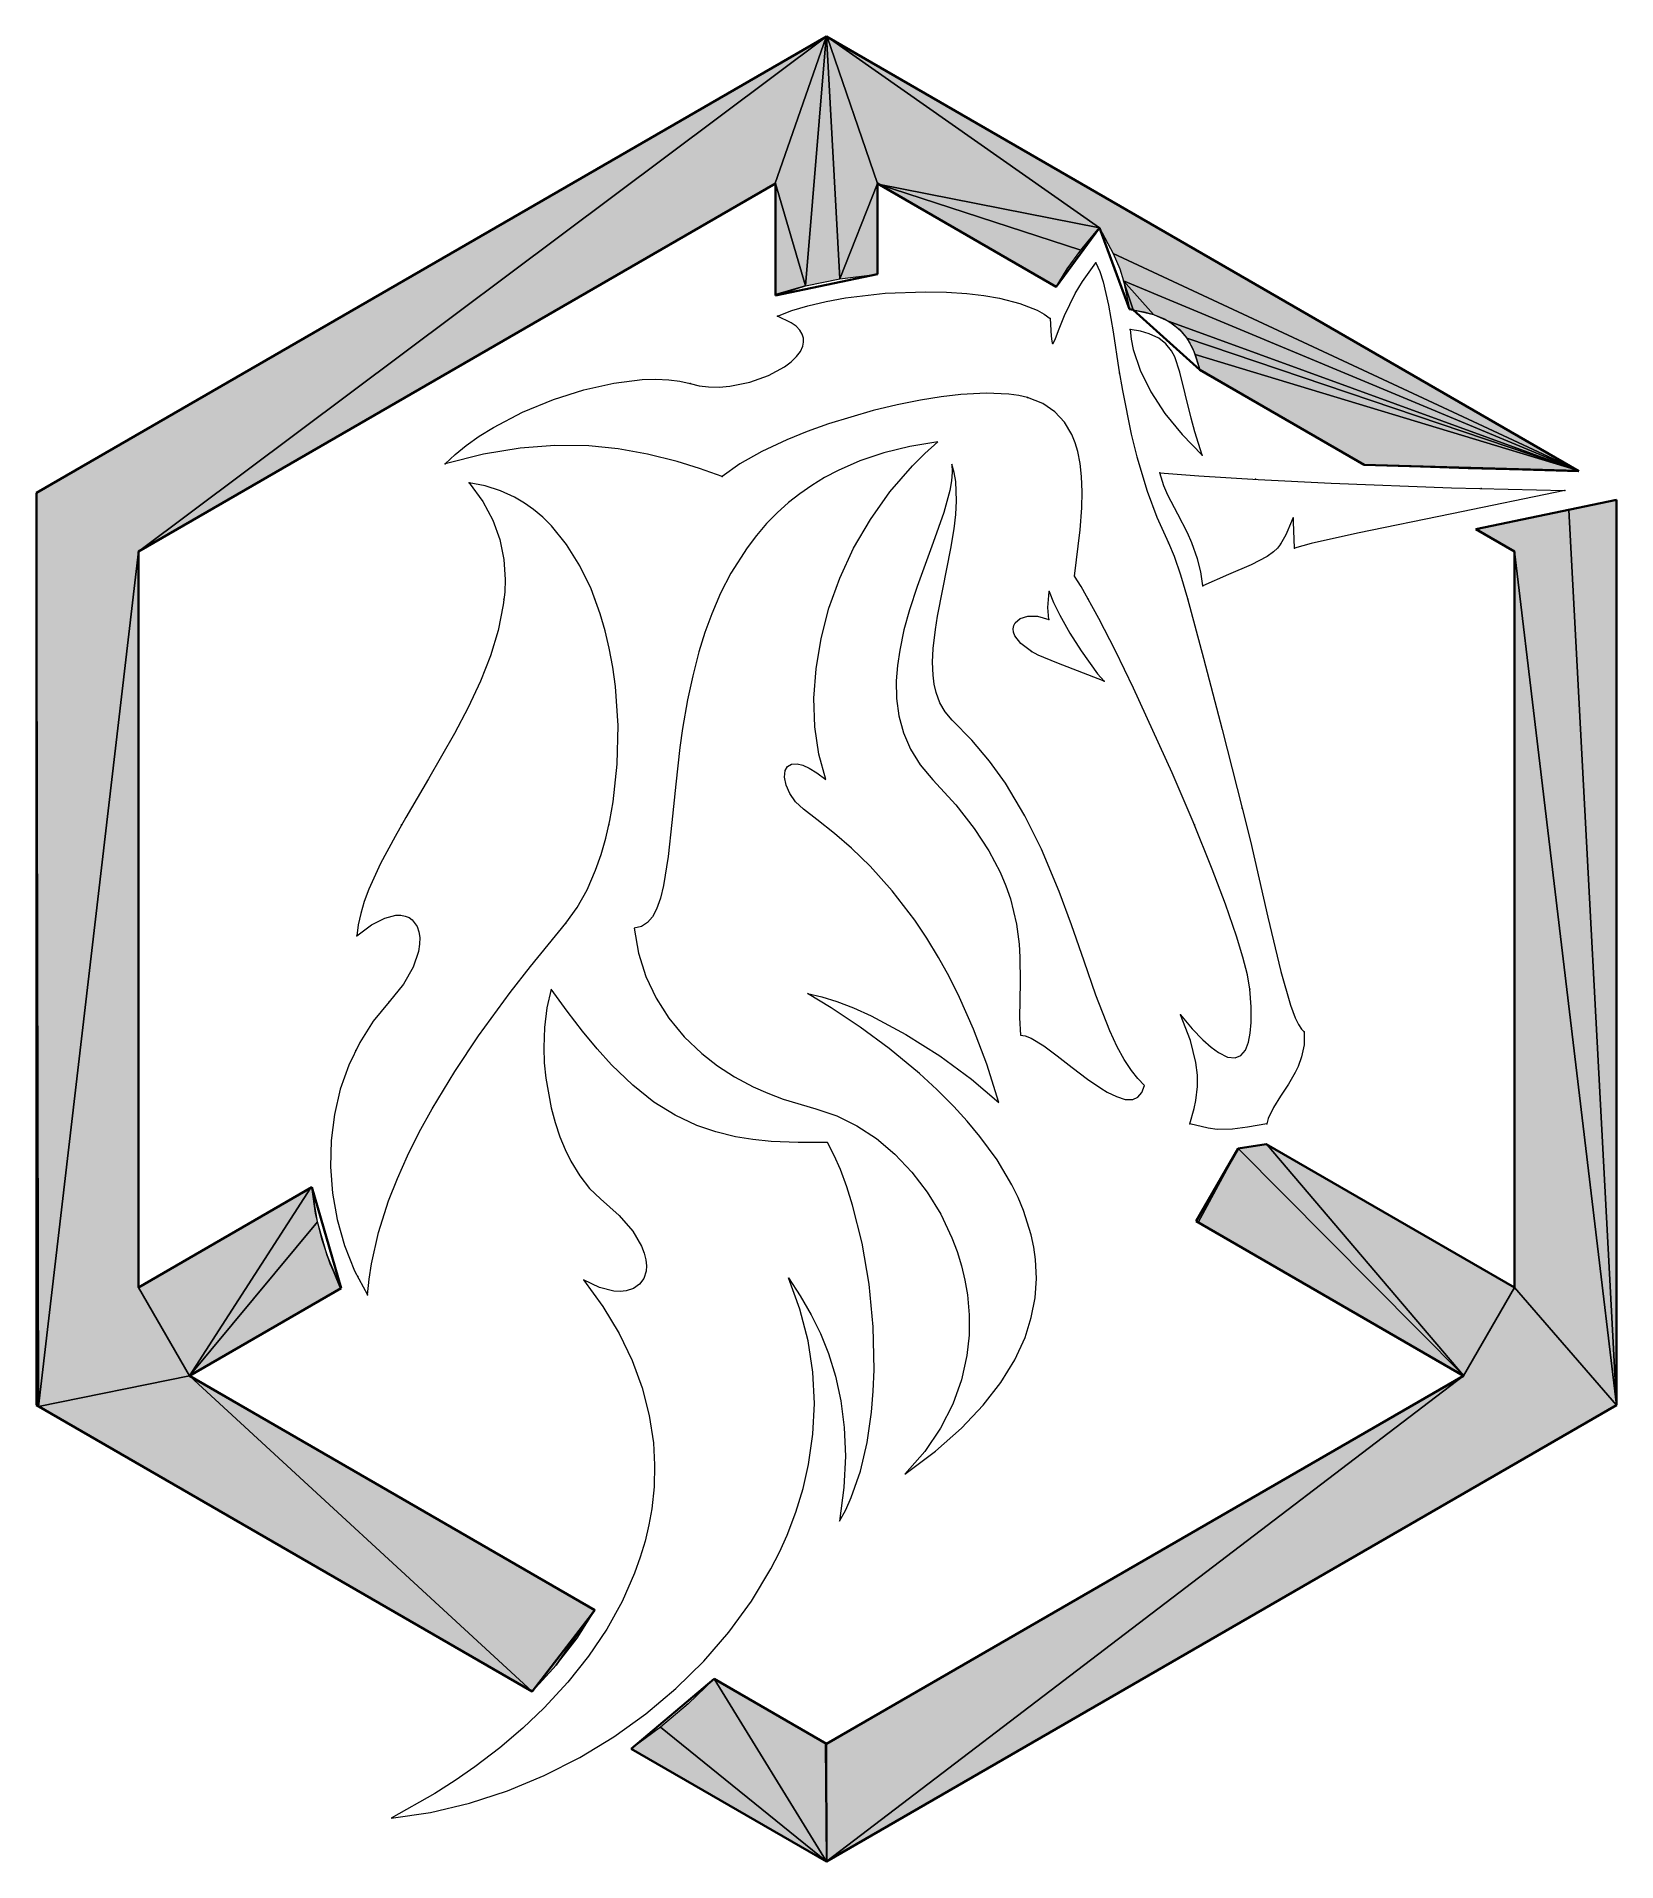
# Model space of a CAD drawing. Extents: x 46 to 116, y 74.1 to 154.9.
import ezdxf

# ---------------------------------------------------------------- set-up
doc = ezdxf.new("R2010")
doc.units = 0

msp = doc.modelspace()

# ---------------------------------------------------------------- linework, layer by layer
at = {"color": 7, "lineweight": 35}
for p, q in [((81, 154.914536), (46, 134.70723)), ((114.337814, 135.666901), (81, 154.914536)), ((50.515053, 132.10051), (78.74247, 148.397598)), ((46, 134.70723), (46, 94.292786)), ((116, 94.292786), (116, 134.398743)), ((50.515053, 99.506226), (50.515053, 132.10051)), ((111.484955, 132.10051), (111.484955, 99.506226)), ((70.740578, 85.222183), (52.772575, 95.595993)), ((109.227417, 95.595993), (81, 79.298904)), ((46, 94.292786), (67.964981, 81.611252)), ((81, 74.085464), (116, 94.292786))]:
    msp.add_line(p, q, dxfattribs=at)
at = {"color": 143, "lineweight": 13}
for p, q in [((80.984123, 154.905365), (46, 134.70723)), ((50.515053, 132.10051), (80.984123, 154.905365)), ((80.984123, 154.905365), (50.515053, 132.10051)), ((114.303925, 135.686462), (81.03389, 154.894974)), ((50.541817, 132.115967), (78.711777, 148.379883)), ((93.706833, 145.307343), (114.303925, 135.686462)), ((114.303925, 135.686462), (93.706833, 145.307343)), ((94.154816, 144.091446), (114.303925, 135.686462)), ((114.303925, 135.686462), (94.154816, 144.091446)), ((46, 134.70723), (46.088188, 94.241867)), ((46.088188, 94.241867), (46, 134.70723)), ((46, 134.70723), (46, 94.292786)), ((116, 94.292786), (116, 134.398743)), ((116, 134.398743), (116, 94.292786)), ((116, 94.292786), (116, 134.380554)), ((113.888031, 133.94487), (116, 94.292786)), ((116, 94.292786), (113.888031, 133.94487)), ((46.088188, 94.241867), (50.515053, 132.10051)), ((50.515053, 132.10051), (46.088188, 94.241867)), ((50.515053, 99.506226), (50.515053, 132.10051)), ((111.484955, 132.10051), (116, 94.292786)), ((116, 94.292786), (111.484955, 132.10051)), ((111.484955, 132.085724), (111.484955, 99.506226)), ((70.723846, 85.231842), (52.792458, 95.584518)), ((52.792458, 95.584518), (67.964981, 81.611252)), ((67.964981, 81.611252), (52.792458, 95.584518)), ((109.227417, 95.595993), (81, 79.298904)), ((109.227417, 95.595993), (81.015884, 74.094635)), ((81.015884, 74.094635), (109.227417, 95.595993)), ((46.088188, 94.241867), (67.964981, 81.611252)), ((81.015884, 74.094635), (116, 94.292786))]:
    msp.add_line(p, q, dxfattribs=at)
at = {"color": 143, "lineweight": 13, "ltscale": 0.172745}
for p, q in [((78.711777, 148.379883), (80.984123, 154.905365)), ((80.984123, 154.905365), (78.711777, 148.379883))]:
    msp.add_line(p, q, dxfattribs=at)
at = {"color": 143, "lineweight": 13, "ltscale": 0.276972}
for p, q in [((80.06868, 143.86438), (80.984123, 154.905365)), ((80.984123, 154.905365), (80.06868, 143.86438))]:
    msp.add_line(p, q, dxfattribs=at)
at = {"color": 143, "lineweight": 13, "ltscale": 0.000458}
msp.add_line((81, 154.914536), (80.984123, 154.905365), dxfattribs=at)
at = {"color": 143, "lineweight": 13, "ltscale": 0.268674}
for p, q in [((81, 154.914536), (81.592812, 144.183929)), ((81.592812, 144.183929), (81, 154.914536))]:
    msp.add_line(p, q, dxfattribs=at)
at = {"color": 143, "lineweight": 13, "ltscale": 0.000978}
for p, q in [((81.03389, 154.894974), (81, 154.914536)), ((114.337814, 135.666901), (114.303925, 135.686462))]:
    msp.add_line(p, q, dxfattribs=at)
at = {"color": 143, "lineweight": 13, "ltscale": 0.368031}
for p, q in [((81.03389, 154.894974), (93.087662, 146.443878)), ((93.087662, 146.443878), (81.03389, 154.894974))]:
    msp.add_line(p, q, dxfattribs=at)
at = {"color": 143, "lineweight": 13, "ltscale": 0.171681}
for p, q in [((83.257423, 148.39769), (81.03389, 154.894974)), ((81.03389, 154.894974), (83.257423, 148.39769))]:
    msp.add_line(p, q, dxfattribs=at)
at = {"color": 143, "lineweight": 13, "ltscale": 0.000886}
msp.add_line((78.711777, 148.379883), (78.74247, 148.397598), dxfattribs=at)
at = {"color": 7, "lineweight": 35, "ltscale": 0.123831}
msp.add_line((78.74247, 148.397598), (78.74247, 143.444366), dxfattribs=at)
at = {"color": 143, "lineweight": 13, "ltscale": 0.118081}
for p, q in [((78.74247, 148.397598), (80.06868, 143.86438)), ((80.06868, 143.86438), (78.74247, 148.397598))]:
    msp.add_line(p, q, dxfattribs=at)
at = {"color": 143, "lineweight": 13, "ltscale": 0.001105}
for p, q in [((78.74247, 148.397598), (78.74247, 148.353394)), ((78.74247, 143.488571), (78.74247, 143.444366))]:
    msp.add_line(p, q, dxfattribs=at)
at = {"color": 143, "lineweight": 13, "ltscale": 0.121621}
msp.add_line((78.74247, 148.353394), (78.74247, 143.488571), dxfattribs=at)
at = {"color": 143, "lineweight": 13, "ltscale": 0.113266}
for p, q in [((81.592812, 144.183929), (83.257423, 148.39769)), ((83.257423, 148.39769), (81.592812, 144.183929))]:
    msp.add_line(p, q, dxfattribs=at)
at = {"color": 7, "lineweight": 35, "ltscale": 0.100102}
msp.add_line((83.257423, 144.393616), (83.257423, 148.39769), dxfattribs=at)
at = {"color": 7, "lineweight": 35, "ltscale": 0.228676}
msp.add_line((83.257423, 148.39769), (91.178993, 143.824173), dxfattribs=at)
at = {"color": 143, "lineweight": 13, "ltscale": 0.000919}
msp.add_line((83.257423, 148.39769), (83.289246, 148.379318), dxfattribs=at)
at = {"color": 143, "lineweight": 13, "ltscale": 0.000402}
msp.add_line((83.257423, 148.381592), (83.257423, 148.39769), dxfattribs=at)
at = {"color": 143, "lineweight": 13, "ltscale": 0.099699}
msp.add_line((83.257423, 144.393616), (83.257423, 148.381592), dxfattribs=at)
at = {"color": 143, "lineweight": 13, "ltscale": 0.249693}
for p, q in [((83.289246, 148.379318), (93.087662, 146.443878)), ((93.087662, 146.443878), (83.289246, 148.379318))]:
    msp.add_line(p, q, dxfattribs=at)
at = {"color": 143, "lineweight": 13, "ltscale": 0.236042}
for p, q in [((83.289246, 148.379318), (92.263657, 145.445862)), ((92.263657, 145.445862), (83.289246, 148.379318))]:
    msp.add_line(p, q, dxfattribs=at)
at = {"color": 143, "lineweight": 13, "ltscale": 0.227757}
msp.add_line((83.289246, 148.379318), (91.178993, 143.824173), dxfattribs=at)
at = {"color": 7, "lineweight": 35, "ltscale": 0.081032}
msp.add_line((91.178993, 143.824173), (93.087662, 146.443878), dxfattribs=at)
at = {"color": 143, "lineweight": 13, "ltscale": 0.029956}
for p, q in [((92.263657, 145.445862), (93.026566, 146.369873)), ((93.026566, 146.369873), (92.263657, 145.445862))]:
    msp.add_line(p, q, dxfattribs=at)
at = {"color": 143, "lineweight": 13, "ltscale": 0.027557}
msp.add_line((92.324753, 145.519867), (93.026566, 146.369873), dxfattribs=at)
at = {"color": 143, "lineweight": 13, "ltscale": 0.002399}
for p, q in [((93.026566, 146.369873), (93.087662, 146.443878)), ((92.263657, 145.445862), (92.324753, 145.519867))]:
    msp.add_line(p, q, dxfattribs=at)
at = {"color": 7, "lineweight": 35, "ltscale": 0.096195}
msp.add_line((93.087662, 146.443878), (94.417725, 142.833267), dxfattribs=at)
at = {"color": 7, "lineweight": 13, "ltscale": 0.032356}
msp.add_line((93.087662, 146.443878), (93.706833, 145.307343), dxfattribs=at)
at = {"color": 143, "lineweight": 13, "ltscale": 0.032356}
msp.add_line((93.087662, 146.443878), (93.706833, 145.307343), dxfattribs=at)
at = {"color": 143, "lineweight": 13, "ltscale": 0.02562}
msp.add_line((91.654961, 144.621399), (92.263657, 145.445862), dxfattribs=at)
at = {"color": 143, "lineweight": 13, "ltscale": 0.018476}
msp.add_line((93.706833, 145.307343), (93.996758, 144.627563), dxfattribs=at)
at = {"color": 7, "lineweight": 35, "ltscale": 0.115342}
msp.add_line((78.74247, 143.444366), (83.257423, 144.393616), dxfattribs=at)
at = {"color": 143, "lineweight": 13, "ltscale": 0.038932}
msp.add_line((80.06868, 143.86438), (81.592812, 144.183929), dxfattribs=at)
at = {"color": 143, "lineweight": 13, "ltscale": 0.041944}
msp.add_line((81.592812, 144.183929), (83.257423, 144.393616), dxfattribs=at)
at = {"color": 143, "lineweight": 13, "ltscale": 0.023213}
msp.add_line((91.178993, 143.824173), (91.654961, 144.621399), dxfattribs=at)
at = {"color": 143, "lineweight": 13, "ltscale": 0.013973}
msp.add_line((93.996758, 144.627563), (94.154816, 144.091446), dxfattribs=at)
at = {"color": 143, "lineweight": 13, "ltscale": 0.050029}
for p, q in [((94.154816, 144.091446), (95.490669, 142.601425)), ((95.490669, 142.601425), (94.154816, 144.091446))]:
    msp.add_line(p, q, dxfattribs=at)
at = {"color": 143, "lineweight": 13, "ltscale": 0.032134}
msp.add_line((94.154816, 144.091446), (94.417725, 142.833267), dxfattribs=at)
at = {"color": 143, "lineweight": 13, "ltscale": 0.033788}
for p, q in [((94.581177, 142.80896), (94.154816, 144.091446)), ((94.154816, 144.091446), (94.581177, 142.80896))]:
    msp.add_line(p, q, dxfattribs=at)
at = {"color": 143, "lineweight": 13, "ltscale": 0.034461}
for p, q in [((78.74247, 143.488571), (80.06868, 143.86438)), ((80.06868, 143.86438), (78.74247, 143.488571))]:
    msp.add_line(p, q, dxfattribs=at)
at = {"color": 143, "lineweight": 13, "ltscale": 0.034778}
msp.add_line((78.74247, 143.444366), (80.06868, 143.86438), dxfattribs=at)
at = {"color": 7, "lineweight": 35, "ltscale": 0.004131}
msp.add_line((94.417725, 142.833267), (94.581177, 142.80896), dxfattribs=at)
at = {"color": 143, "lineweight": 13, "ltscale": 0.003058}
msp.add_line((94.417725, 142.833267), (94.538727, 142.815277), dxfattribs=at)
at = {"color": 143, "lineweight": 13, "ltscale": 0.001073}
msp.add_line((94.538727, 142.815277), (94.581177, 142.80896), dxfattribs=at)
at = {"color": 7, "lineweight": 35, "ltscale": 0.099323}
msp.add_line((94.581177, 142.80896), (97.536438, 140.153687), dxfattribs=at)
at = {"color": 143, "lineweight": 13, "ltscale": 0.023322}
msp.add_line((94.581177, 142.80896), (95.490669, 142.601425), dxfattribs=at)
at = {"color": 143, "lineweight": 13, "ltscale": 0.018976}
msp.add_line((95.490669, 142.601425), (96.182938, 142.290161), dxfattribs=at)
at = {"color": 143, "lineweight": 13, "ltscale": 0.482169}
for p, q in [((96.182938, 142.290161), (114.303925, 135.686462)), ((114.303925, 135.686462), (96.182938, 142.290161))]:
    msp.add_line(p, q, dxfattribs=at)
at = {"color": 143, "lineweight": 13, "ltscale": 0.013803}
msp.add_line((96.182938, 142.290161), (96.622276, 141.95575), dxfattribs=at)
at = {"color": 143, "lineweight": 13, "ltscale": 0.013014}
msp.add_line((96.622276, 141.95575), (96.958405, 141.558243), dxfattribs=at)
at = {"color": 143, "lineweight": 13, "ltscale": 0.457811}
for p, q in [((96.958405, 141.558243), (114.303925, 135.686462)), ((114.303925, 135.686462), (96.958405, 141.558243))]:
    msp.add_line(p, q, dxfattribs=at)
at = {"color": 143, "lineweight": 13, "ltscale": 0.012125}
msp.add_line((96.958405, 141.558243), (97.197472, 141.136261), dxfattribs=at)
at = {"color": 143, "lineweight": 13, "ltscale": 0.008346}
msp.add_line((97.197472, 141.136261), (97.326706, 140.82843), dxfattribs=at)
at = {"color": 143, "lineweight": 13, "ltscale": 0.443471}
for p, q in [((97.326706, 140.82843), (114.303925, 135.686462)), ((114.303925, 135.686462), (97.326706, 140.82843))]:
    msp.add_line(p, q, dxfattribs=at)
at = {"color": 143, "lineweight": 13, "ltscale": 0.017665}
msp.add_line((97.326706, 140.82843), (97.536438, 140.153687), dxfattribs=at)
at = {"color": 7, "lineweight": 35, "ltscale": 0.210352}
msp.add_line((97.536438, 140.153687), (104.823242, 135.946655), dxfattribs=at)
at = {"color": 143, "lineweight": 13, "ltscale": 0.209507}
msp.add_line((97.536438, 140.153687), (104.793961, 135.963562), dxfattribs=at)
at = {"color": 143, "lineweight": 13, "ltscale": 0.23785}
for p, q in [((104.793961, 135.963562), (114.303925, 135.686462)), ((114.303925, 135.686462), (104.793961, 135.963562))]:
    msp.add_line(p, q, dxfattribs=at)
at = {"color": 143, "lineweight": 13, "ltscale": 0.000845}
msp.add_line((104.793961, 135.963562), (104.823242, 135.946655), dxfattribs=at)
at = {"color": 7, "lineweight": 35, "ltscale": 0.237967}
msp.add_line((104.823242, 135.946655), (114.337814, 135.666901), dxfattribs=at)
at = {"color": 143, "lineweight": 13, "ltscale": 0.11518}
msp.add_line((104.823242, 135.946655), (109.427261, 135.775879), dxfattribs=at)
at = {"color": 143, "lineweight": 13, "ltscale": 0.121937}
for p, q in [((109.427261, 135.775879), (114.303925, 135.686462)), ((114.303925, 135.686462), (109.427261, 135.775879))]:
    msp.add_line(p, q, dxfattribs=at)
at = {"color": 143, "lineweight": 13, "ltscale": 0.107249}
msp.add_line((109.427261, 135.775879), (113.716049, 135.675323), dxfattribs=at)
at = {"color": 7, "lineweight": 13, "ltscale": 0.015546}
msp.add_line((113.716049, 135.675323), (114.337814, 135.666901), dxfattribs=at)
at = {"color": 143, "lineweight": 13, "ltscale": 0.015546}
msp.add_line((113.716049, 135.675323), (114.337814, 135.666901), dxfattribs=at)
at = {"color": 7, "lineweight": 13}
for p, q in [((46, 134.70723), (46, 94.292786)), ((50.515053, 99.506226), (50.515053, 132.10051)), ((109.227417, 95.595993), (81, 79.298904))]:
    msp.add_line(p, q, dxfattribs=at)
at = {"color": 7, "lineweight": 35, "ltscale": 0.159111}
msp.add_line((116, 134.398743), (109.771652, 133.089691), dxfattribs=at)
at = {"color": 143, "lineweight": 13, "ltscale": 0.052151}
msp.add_line((116, 134.398743), (113.960526, 133.960449), dxfattribs=at)
at = {"color": 143, "lineweight": 13, "ltscale": 0.000455}
msp.add_line((116, 134.380554), (116, 134.398743), dxfattribs=at)
at = {"color": 7, "lineweight": 13, "ltscale": 0.105107}
msp.add_line((113.888031, 133.94487), (109.771652, 133.089691), dxfattribs=at)
at = {"color": 143, "lineweight": 13, "ltscale": 0.105107}
msp.add_line((113.888031, 133.94487), (109.771652, 133.089691), dxfattribs=at)
at = {"color": 143, "lineweight": 13, "ltscale": 0.001854}
msp.add_line((113.960526, 133.960449), (113.888031, 133.94487), dxfattribs=at)
at = {"color": 7, "lineweight": 35, "ltscale": 0.049459}
msp.add_line((109.771652, 133.089691), (111.484955, 132.10051), dxfattribs=at)
at = {"color": 7, "lineweight": 13, "ltscale": 0.049459}
msp.add_line((109.771652, 133.089691), (111.484955, 132.10051), dxfattribs=at)
at = {"color": 143, "lineweight": 13, "ltscale": 0.049459}
msp.add_line((109.771652, 133.089691), (111.484955, 132.10051), dxfattribs=at)
at = {"color": 143, "lineweight": 13, "ltscale": 0.000773}
msp.add_line((50.515053, 132.10051), (50.541817, 132.115967), dxfattribs=at)
at = {"color": 143, "lineweight": 13, "ltscale": 0.00037}
msp.add_line((111.484955, 132.10051), (111.484955, 132.085724), dxfattribs=at)
at = {"color": 7, "lineweight": 35, "ltscale": 0.093123}
msp.add_line((99.233604, 105.667114), (97.371185, 102.441238), dxfattribs=at)
at = {"color": 143, "lineweight": 13, "ltscale": 0.09146}
msp.add_line((99.21698, 105.638306), (97.387817, 102.470032), dxfattribs=at)
at = {"color": 143, "lineweight": 13, "ltscale": 0.092332}
for p, q in [((99.21698, 105.638306), (97.466301, 102.386322)), ((97.466301, 102.386322), (99.21698, 105.638306))]:
    msp.add_line(p, q, dxfattribs=at)
at = {"color": 143, "lineweight": 13, "ltscale": 0.000832}
msp.add_line((99.233604, 105.667114), (99.21698, 105.638306), dxfattribs=at)
at = {"color": 7, "lineweight": 35, "ltscale": 0.031576}
msp.add_line((100.482025, 105.858795), (99.233604, 105.667114), dxfattribs=at)
at = {"color": 7, "lineweight": 13, "ltscale": 0.031576}
msp.add_line((100.482025, 105.858795), (99.233604, 105.667114), dxfattribs=at)
at = {"color": 143, "lineweight": 13, "ltscale": 0.031576}
msp.add_line((100.482025, 105.858795), (99.233604, 105.667114), dxfattribs=at)
at = {"color": 143, "lineweight": 13, "ltscale": 0.354332}
for p, q in [((99.233604, 105.667114), (109.214066, 95.603714)), ((109.214066, 95.603714), (99.233604, 105.667114))]:
    msp.add_line(p, q, dxfattribs=at)
at = {"color": 7, "lineweight": 35, "ltscale": 0.317628}
msp.add_line((111.484955, 99.506226), (100.482025, 105.858795), dxfattribs=at)
at = {"color": 143, "lineweight": 13, "ltscale": 0.001276}
msp.add_line((100.526215, 105.833282), (100.482025, 105.858795), dxfattribs=at)
at = {"color": 143, "lineweight": 13, "ltscale": 0.316352}
msp.add_line((111.484955, 99.506226), (100.526215, 105.833282), dxfattribs=at)
at = {"color": 143, "lineweight": 13, "ltscale": 0.335525}
for p, q in [((100.526215, 105.833282), (109.214066, 95.603714)), ((109.214066, 95.603714), (100.526215, 105.833282))]:
    msp.add_line(p, q, dxfattribs=at)
at = {"color": 7, "lineweight": 35, "ltscale": 0.221937}
msp.add_line((58.203178, 103.944992), (50.515053, 99.506226), dxfattribs=at)
at = {"color": 143, "lineweight": 13, "ltscale": 0.217961}
msp.add_line((58.143272, 103.9104), (50.592888, 99.551163), dxfattribs=at)
at = {"color": 143, "lineweight": 13, "ltscale": 0.247454}
for p, q in [((58.143272, 103.9104), (52.772575, 95.595993)), ((52.772575, 95.595993), (58.143272, 103.9104))]:
    msp.add_line(p, q, dxfattribs=at)
at = {"color": 143, "lineweight": 13, "ltscale": 0.001729}
msp.add_line((58.203178, 103.944992), (58.143272, 103.9104), dxfattribs=at)
at = {"color": 7, "lineweight": 35, "ltscale": 0.116226}
msp.add_line((59.501305, 99.48085), (58.203178, 103.944992), dxfattribs=at)
at = {"color": 143, "lineweight": 13, "ltscale": 0.038703}
msp.add_line((58.44416, 102.415726), (58.203178, 103.944992), dxfattribs=at)
at = {"color": 143, "lineweight": 13, "ltscale": 0.221748}
for p, q in [((52.772575, 95.595993), (58.44416, 102.415726)), ((58.44416, 102.415726), (52.772575, 95.595993))]:
    msp.add_line(p, q, dxfattribs=at)
at = {"color": 143, "lineweight": 13, "ltscale": 0.038938}
msp.add_line((58.876144, 100.919327), (58.44416, 102.415726), dxfattribs=at)
at = {"color": 143, "lineweight": 13, "ltscale": 0.000831}
msp.add_line((97.387817, 102.470032), (97.371185, 102.441238), dxfattribs=at)
at = {"color": 7, "lineweight": 35, "ltscale": 0.342261}
msp.add_line((97.371185, 102.441238), (109.227417, 95.595993), dxfattribs=at)
at = {"color": 143, "lineweight": 13, "ltscale": 0.002746}
msp.add_line((97.371185, 102.441238), (97.466301, 102.386322), dxfattribs=at)
at = {"color": 143, "lineweight": 13, "ltscale": 0.339129}
msp.add_line((97.466301, 102.386322), (109.214066, 95.603714), dxfattribs=at)
at = {"color": 143, "lineweight": 13, "ltscale": 0.039307}
for p, q in [((59.474274, 99.46524), (58.876144, 100.919327)), ((58.876144, 100.919327), (59.474274, 99.46524))]:
    msp.add_line(p, q, dxfattribs=at)
at = {"color": 143, "lineweight": 13, "ltscale": 0.039211}
msp.add_line((59.501305, 99.48085), (58.876144, 100.919327), dxfattribs=at)
at = {"color": 143, "lineweight": 13, "ltscale": 0.002247}
msp.add_line((50.592888, 99.551163), (50.515053, 99.506226), dxfattribs=at)
at = {"color": 143, "lineweight": 13, "ltscale": 0.112878}
for p, q in [((52.772575, 95.595993), (50.515053, 99.506226)), ((50.515053, 99.506226), (52.772575, 95.595993)), ((109.227417, 95.595993), (111.484955, 99.506226)), ((111.484955, 99.506226), (109.227417, 95.595993))]:
    msp.add_line(p, q, dxfattribs=at)
at = {"color": 7, "lineweight": 35, "ltscale": 0.194242}
msp.add_line((52.772575, 95.595993), (59.501305, 99.48085), dxfattribs=at)
at = {"color": 143, "lineweight": 13, "ltscale": 0.193462}
msp.add_line((52.772575, 95.595993), (59.474274, 99.46524), dxfattribs=at)
at = {"color": 143, "lineweight": 13, "ltscale": 0.00078}
msp.add_line((59.474274, 99.46524), (59.501305, 99.48085), dxfattribs=at)
at = {"color": 143, "lineweight": 13, "ltscale": 0.17242}
for p, q in [((111.484955, 99.506226), (116, 94.292786)), ((116, 94.292786), (111.484955, 99.506226))]:
    msp.add_line(p, q, dxfattribs=at)
at = {"color": 143, "lineweight": 13, "ltscale": 0.170504}
for p, q in [((46.088188, 94.241867), (52.772575, 95.595993)), ((52.772575, 95.595993), (46.088188, 94.241867))]:
    msp.add_line(p, q, dxfattribs=at)
at = {"color": 143, "lineweight": 13, "ltscale": 0.000574}
msp.add_line((52.792458, 95.584518), (52.772575, 95.595993), dxfattribs=at)
at = {"color": 143, "lineweight": 13, "ltscale": 0.000386}
msp.add_line((109.214066, 95.603714), (109.227417, 95.595993), dxfattribs=at)
at = {"color": 143, "lineweight": 13, "ltscale": 0.002546}
msp.add_line((46, 94.292786), (46.088188, 94.241867), dxfattribs=at)
at = {"color": 7, "lineweight": 35, "ltscale": 0.113861}
msp.add_line((67.964981, 81.611252), (70.740578, 85.222183), dxfattribs=at)
at = {"color": 143, "lineweight": 13, "ltscale": 0.074675}
for p, q in [((69.021881, 82.777176), (70.723846, 85.231842)), ((70.723846, 85.231842), (69.021881, 82.777176))]:
    msp.add_line(p, q, dxfattribs=at)
at = {"color": 143, "lineweight": 13, "ltscale": 0.036771}
msp.add_line((69.948792, 83.982635), (70.740578, 85.222183), dxfattribs=at)
at = {"color": 143, "lineweight": 13, "ltscale": 0.000483}
msp.add_line((70.740578, 85.222183), (70.723846, 85.231842), dxfattribs=at)
at = {"color": 143, "lineweight": 13, "ltscale": 0.038016}
msp.add_line((69.021881, 82.777176), (69.948792, 83.982635), dxfattribs=at)
at = {"color": 143, "lineweight": 13, "ltscale": 0.039342}
msp.add_line((67.964981, 81.611252), (69.021881, 82.777176), dxfattribs=at)
at = {"color": 7, "lineweight": 35, "ltscale": 0.120014}
msp.add_line((76.02285, 82.17247), (72.352737, 79.077988), dxfattribs=at)
at = {"color": 143, "lineweight": 13, "ltscale": 0.039873}
msp.add_line((76.02285, 82.17247), (74.877525, 81.062531), dxfattribs=at)
at = {"color": 7, "lineweight": 35, "ltscale": 0.143678}
msp.add_line((81, 79.298904), (76.02285, 82.17247), dxfattribs=at)
at = {"color": 143, "lineweight": 13, "ltscale": 0.001282}
for p, q in [((76.067268, 82.14682), (76.02285, 82.17247)), ((81, 79.298904), (80.955582, 79.324554))]:
    msp.add_line(p, q, dxfattribs=at)
at = {"color": 143, "lineweight": 13, "ltscale": 0.237397}
for p, q in [((76.02285, 82.17247), (81, 74.085464)), ((81, 74.085464), (76.02285, 82.17247))]:
    msp.add_line(p, q, dxfattribs=at)
at = {"color": 143, "lineweight": 13, "ltscale": 0.141113}
msp.add_line((80.955582, 79.324554), (76.067268, 82.14682), dxfattribs=at)
at = {"color": 143, "lineweight": 13, "ltscale": 0.040082}
msp.add_line((74.877525, 81.062531), (73.651604, 80.029282), dxfattribs=at)
at = {"color": 143, "lineweight": 13, "ltscale": 0.040249}
msp.add_line((73.651604, 80.029282), (72.352737, 79.077988), dxfattribs=at)
at = {"color": 143, "lineweight": 13, "ltscale": 0.236284}
for p, q in [((73.651604, 80.029282), (81, 74.085464)), ((81, 74.085464), (73.651604, 80.029282))]:
    msp.add_line(p, q, dxfattribs=at)
at = {"color": 143, "lineweight": 13, "ltscale": 0.130982}
for p, q in [((80.955582, 79.324554), (81, 74.085464)), ((81, 74.085464), (80.955582, 79.324554))]:
    msp.add_line(p, q, dxfattribs=at)
at = {"color": 143, "lineweight": 13, "ltscale": 0.130107}
for p, q in [((81.015884, 74.094635), (81, 79.298904)), ((81, 79.298904), (81.015884, 74.094635))]:
    msp.add_line(p, q, dxfattribs=at)
at = {"color": 7, "lineweight": 35, "ltscale": 0.249625}
msp.add_line((72.352737, 79.077988), (81, 74.085464), dxfattribs=at)
at = {"color": 7, "lineweight": 13, "ltscale": 0.249625}
msp.add_line((72.352737, 79.077988), (81, 74.085464), dxfattribs=at)
at = {"color": 143, "lineweight": 13, "ltscale": 0.249625}
msp.add_line((72.352737, 79.077988), (81, 74.085464), dxfattribs=at)
at = {"color": 143, "lineweight": 13, "ltscale": 0.000459}
msp.add_line((81, 74.085464), (81.015884, 74.094635), dxfattribs=at)
at = {"color": 7, "lineweight": 13}
for points in [[(81, 154.914536), (80.984123, 154.905365), (46, 134.70723)], [(114.337814, 135.666901), (114.303925, 135.686462), (81.03389, 154.894974), (81, 154.914536)], [(50.515053, 132.10051), (50.542145, 132.11615), (78.712128, 148.380066), (78.74247, 148.397598)], [(78.74247, 148.397598), (78.74247, 148.353394), (78.74247, 143.488571), (78.74247, 143.444366)], [(83.257423, 144.393616), (83.257423, 148.381592), (83.257423, 148.39769)], [(83.257423, 148.39769), (83.289246, 148.379318), (91.178993, 143.824173)], [(92.263657, 145.445862), (92.309357, 145.501221), (93.078087, 146.432281), (93.087662, 146.443878)], [(90.907036, 142.428467), (90.953018, 141.637817), (90.975662, 141.427307), (90.993469, 141.348938), (91.003654, 141.327301), (91.011024, 141.319122), (91.020973, 141.315765), (91.030693, 141.319092), (91.037605, 141.324585), (91.052574, 141.343201), (91.142494, 141.544373), (91.301041, 141.970245), (91.539764, 142.563385), (92.017586, 143.535339), (92.338287, 144.06842), (92.938393, 144.888779)], [(91.178993, 143.824173), (91.654961, 144.621399), (92.263657, 145.445862)], [(92.938393, 144.888779), (93.109818, 144.510132), (93.258522, 144.055679), (93.496407, 143.009766), (93.69593, 141.830231), (93.957726, 140.146255), (94.110855, 139.233337), (94.498589, 137.302338), (94.747635, 136.301147), (95.210739, 134.776886), (95.64164, 133.630066), (96.155731, 132.492569)], [(93.706833, 145.307343), (93.996758, 144.627563), (94.154816, 144.091446), (94.417725, 142.833267)], [(78.74247, 143.444366), (79.377243, 143.666351), (80.06868, 143.86438), (81.592812, 144.183929), (83.257423, 144.393616)], [(78.822762, 142.534317), (79.465836, 142.776245), (80.174919, 142.988586), (80.984764, 143.180511), (81.842606, 143.338074), (83.598167, 143.543823), (85.38665, 143.612701), (86.31739, 143.592041), (87.21492, 143.530701), (87.966003, 143.442459), (88.669823, 143.321686), (89.570549, 143.092651), (90.325981, 142.79538), (90.640121, 142.620697), (90.907036, 142.428467)], [(74.959106, 139.542328), (75.356659, 139.449203), (75.772057, 139.399323), (76.240181, 139.39061), (76.714111, 139.42598), (77.607254, 139.601624), (78.4347, 139.895142), (79.139366, 140.278), (79.435875, 140.500854), (79.676796, 140.735931), (79.84568, 140.964737), (79.951988, 141.197678), (79.987236, 141.379501), (79.977707, 141.560333), (79.921089, 141.737061), (79.814529, 141.909851), (79.654205, 142.077957), (79.437477, 142.239075), (78.822762, 142.534317)], [(94.417725, 142.833267), (94.538727, 142.815277), (94.581177, 142.80896)], [(94.581177, 142.80896), (95.065445, 142.718628), (95.490669, 142.601425), (95.973984, 142.404984), (96.371964, 142.164612), (96.695816, 141.882446), (96.914902, 141.620056), (97.097542, 141.332001), (97.271156, 140.96933), (97.536438, 140.153687)], [(94.452431, 141.943497), (94.499725, 141.506805), (94.590714, 141.057434), (94.899124, 140.12973), (95.368263, 139.178925), (95.988739, 138.223419), (96.75116, 137.281723), (97.646126, 136.372299)], [(97.646126, 136.372299), (97.319237, 137.401001), (97.150345, 138.01561), (96.892403, 139.084503), (96.659241, 140.051086), (96.428291, 140.721313), (96.282417, 140.995911), (96.037521, 141.304504), (95.716774, 141.55246), (95.30027, 141.745331), (94.913078, 141.857178), (94.452431, 141.943497)], [(97.536438, 140.153687), (104.793961, 135.963562), (104.823242, 135.946655)], [(64.108231, 135.991898), (64.545471, 136.40094), (65.031662, 136.794876), (65.613556, 137.206955), (66.23967, 137.596466), (67.533089, 138.270187), (68.907547, 138.836411), (70.254036, 139.263687), (71.579376, 139.562378), (72.836632, 139.718018), (73.444534, 139.737625), (74.015198, 139.713135), (74.508873, 139.648651), (74.959106, 139.542328)], [(89.910301, 138.927246), (89.518715, 139.018616), (89.080223, 139.080627), (88.079956, 139.121307), (86.944313, 139.058838), (86.07608, 138.95723), (85.169724, 138.811935), (84.128967, 138.602509), (83.073441, 138.347656), (81.092545, 137.756409), (80.142151, 137.415955), (79.23806, 137.050964), (78.130013, 136.533081), (77.16523, 135.988251), (76.378525, 135.426025)], [(91.992111, 131.007553), (92.243988, 133.058899), (92.314171, 134.043549), (92.328293, 134.752441), (92.301338, 135.429321), (92.237396, 135.996887), (92.130562, 136.530548), (92.013733, 136.921997), (91.86512, 137.288116), (91.543587, 137.832092), (91.117859, 138.292587), (90.577057, 138.660629), (89.910301, 138.927246)], [(76.378525, 135.426025), (75.371468, 135.785645), (74.380943, 136.094086), (73.075912, 136.422745), (71.776192, 136.653397), (70.46804, 136.782043), (68.969154, 136.799911), (67.422615, 136.677948), (65.80883, 136.410507), (64.108231, 135.991898)], [(85.932358, 136.964722), (84.688126, 136.7603), (83.539024, 136.477844), (82.481041, 136.122223), (81.510139, 135.69838), (80.909264, 135.38031), (80.344109, 135.035553), (79.813484, 134.665527), (79.316208, 134.271713), (78.811699, 133.817963), (78.343704, 133.339661), (77.892914, 132.816711), (77.478409, 132.27121), (76.764908, 131.145248), (76.308907, 130.25885), (75.914589, 129.343964), (75.610886, 128.510727), (75.347832, 127.664963), (75.07106, 126.600998), (74.843781, 125.534164), (74.625465, 124.26123), (74.507126, 123.425552), (74.31826, 121.806473), (74.149567, 120.107819), (73.98468, 118.591003), (73.779449, 117.309784), (73.639038, 116.74408), (73.468246, 116.267853), (73.286499, 115.927567), (73.071236, 115.669174), (72.799942, 115.490265), (72.479919, 115.417313)], [(80.965729, 122.000168), (80.660103, 123.133484), (80.486946, 124.341064), (80.445778, 125.606812), (80.536095, 126.914673), (80.757393, 128.248581), (81.109184, 129.592438), (81.590973, 130.930191), (82.202248, 132.245758), (82.94252, 133.523071), (83.811302, 134.746048), (84.808075, 135.898621), (85.354309, 136.443481), (85.932358, 136.964722)], [(86.552605, 135.96936), (86.56955, 135.621307), (86.540001, 135.240265), (86.463676, 134.801971), (86.197342, 133.831879), (85.72953, 132.504547), (85.013817, 130.553299), (84.678543, 129.525604), (84.43293, 128.635132), (84.241821, 127.73761), (84.14325, 127.052887), (84.093765, 126.371262), (84.107613, 125.591431), (84.20871, 124.824738), (84.408707, 124.076004), (84.719215, 123.350052), (85.151863, 122.651703), (85.718277, 121.985764)], [(86.574669, 124.637299), (86.257797, 124.997253), (86.020065, 125.408401), (85.853844, 125.865753), (85.77153, 126.236115), (85.721924, 126.627548), (85.701294, 127.203156), (85.729088, 127.80986), (85.826485, 128.657425), (85.920555, 129.240997), (86.151245, 130.434769), (86.512444, 132.232483), (86.655403, 133.10553), (86.729309, 133.738007), (86.765053, 134.345123), (86.727348, 135.202484), (86.658974, 135.59845), (86.552605, 135.96936)], [(104.823242, 135.946655), (109.427261, 135.775879), (113.716049, 135.675323)], [(65.165131, 135.142151), (65.769478, 134.326416), (66.219978, 133.488724), (66.527985, 132.631714), (66.704857, 131.758102), (66.761948, 130.870544), (66.741852, 130.309937), (66.682175, 129.74559), (66.455162, 128.608261), (66.110832, 127.485657), (65.667091, 126.36113), (65.123329, 125.196243), (64.518356, 124.040161), (63.372208, 122.036636), (62.359131, 120.318008), (61.884415, 119.487717), (61.24408, 118.286087), (60.723869, 117.145081), (60.520798, 116.600128), (60.362129, 116.07373), (60.252655, 115.567017), (60.197174, 115.0811)], [(69.455086, 115.648865), (69.951019, 116.332275), (70.389946, 117.116562), (70.770638, 117.989487), (71.012634, 118.680542), (71.222038, 119.40799), (71.404831, 120.198425), (71.551262, 121.017532), (71.730774, 122.685959), (71.764305, 124.402176), (71.647781, 126.124832), (71.530716, 126.983475), (71.373878, 127.827911), (71.192596, 128.593063), (70.976288, 129.337219), (70.568108, 130.445786), (70.072174, 131.477005), (69.4869, 132.414825), (68.810715, 133.243256), (68.429733, 133.619003), (68.024414, 133.959885), (67.61319, 134.251709), (67.179253, 134.507721), (66.551018, 134.795532), (65.879807, 135.008591), (65.165131, 135.142151)], [(95.765396, 135.591614), (97.490677, 135.454712), (100.121605, 135.297119), (103.358292, 135.135895), (108.693146, 134.924408), (113.704178, 134.800385)], [(97.670074, 130.58696), (97.581429, 131.204453), (97.43869, 131.781326), (97.185318, 132.494003), (96.989311, 132.937347), (96.570824, 133.76004), (96.129517, 134.606293), (95.949722, 135.007202), (95.765396, 135.591614)], [(113.704178, 134.800385), (108.702209, 133.766251), (104.529404, 132.916397), (102.477173, 132.454132), (101.730461, 132.2547)], [(116, 134.398743), (113.960526, 133.960449), (113.888031, 133.94487)], [(116, 94.292786), (116, 134.380554), (116, 134.398743)], [(101.730461, 132.2547), (101.685211, 133.415314), (101.685143, 133.562653), (101.682953, 133.597809), (101.681114, 133.605591), (101.679955, 133.607727), (101.679085, 133.60849), (101.677879, 133.608749), (101.676674, 133.608307), (101.67392, 133.605499), (101.659935, 133.575897), (101.606255, 133.430496), (101.346802, 132.845276), (101.112907, 132.434235)], [(96.155731, 132.492569), (96.402977, 131.899353), (96.683952, 131.065216), (96.996574, 130.017136), (97.708458, 127.386856), (98.52198, 124.224091), (99.420494, 120.744446)], [(101.112907, 132.434235), (100.9785, 132.256104), (100.807945, 132.091309), (100.528671, 131.887695), (99.814751, 131.511932), (98.81411, 131.086029), (97.670074, 130.58696)], [(111.484955, 132.10051), (111.484955, 132.085724), (111.484955, 99.506226)], [(99.751587, 112.715408), (99.646408, 113.352097), (99.448105, 114.144302), (99.166954, 115.071243), (98.681808, 116.478516), (98.092262, 118.038681), (97.242958, 120.135147), (96.315422, 122.298203), (94.603134, 126.046738), (93.796692, 127.709229), (93.069595, 129.136963), (92.283485, 130.554184), (91.992111, 131.007553)], [(90.856575, 129.097244), (90.812935, 129.619843), (90.861649, 130.334061)], [(90.861649, 130.334061), (91.056473, 129.851746), (91.335388, 129.289658), (91.785004, 128.495544), (92.279099, 127.709824), (93.009155, 126.690659), (93.295517, 126.363495)], [(90.07933, 127.676758), (89.61084, 128.029404), (89.349609, 128.372421), (89.289589, 128.534012), (89.272827, 128.685623), (89.296471, 128.824722), (89.357658, 128.948792), (89.581276, 129.141739), (89.920853, 129.244247), (90.353561, 129.23616), (90.856575, 129.097244)], [(93.295517, 126.363495), (91.1996, 127.171951), (90.378716, 127.517319), (90.07933, 127.676758)], [(95.091171, 108.457184), (94.790665, 108.761246), (94.508987, 109.112823), (94.182426, 109.609985), (93.876434, 110.169952), (93.549652, 110.871185), (92.930603, 112.460327), (92.408302, 113.965378), (91.854584, 115.571289), (91.309654, 117.051331), (90.522484, 118.92688), (89.785164, 120.404282), (88.924583, 121.840134), (88.225647, 122.820404), (87.44503, 123.756058), (86.574669, 124.637299)], [(79.97438, 120.68779), (79.63237, 121.017731), (79.375938, 121.384155), (79.209755, 121.756821), (79.138481, 122.105469), (79.166809, 122.399887), (79.269852, 122.582001), (79.448006, 122.687943), (79.703964, 122.700226), (79.946465, 122.638229), (80.234627, 122.507523), (80.575432, 122.296829), (80.965729, 122.000168)], [(85.718277, 121.985764), (86.727959, 120.884644), (87.546188, 119.840668), (88.192764, 118.849594), (88.687492, 117.90715), (88.942734, 117.303757), (89.145157, 116.718842), (89.415024, 115.59935), (89.530319, 114.711731), (89.566246, 114.139755), (89.576103, 113.035461), (89.55661, 111.45224), (89.590286, 110.680923)], [(88.632828, 107.70015), (88.096252, 109.400482), (87.514565, 110.948532), (86.896835, 112.351959), (86.435997, 113.274933), (85.964615, 114.130066), (85.443436, 114.987076), (84.918076, 115.770676), (83.9142, 117.081985), (82.941467, 118.162262), (82.111115, 118.964447), (81.354561, 119.61673), (80.574532, 120.230057), (79.97438, 120.68779)], [(99.420494, 120.744446), (99.782173, 119.274933), (100.547272, 115.911621), (101.124924, 113.50885), (101.558426, 112.006561), (101.764618, 111.448807), (101.904701, 111.151367), (102.039566, 110.94371), (102.16864, 110.834671)], [(60.197174, 115.0811), (60.848862, 115.570663), (61.427132, 115.868256), (61.92495, 115.991486), (62.141487, 115.993195), (62.335274, 115.957916), (62.505424, 115.887848), (62.651062, 115.785187), (62.865288, 115.490875), (62.941696, 115.265137), (62.978127, 115.006271), (62.972679, 114.713272), (62.922905, 114.393814), (62.686722, 113.696716), (62.25766, 112.941147), (61.623558, 112.157486)], [(60.670311, 99.18367), (60.732529, 99.870193), (60.834686, 100.561005), (61.149193, 101.950409), (61.594597, 103.341705), (61.98674, 104.341766), (62.429863, 105.333694), (62.955986, 106.388809), (63.523811, 107.425247), (64.527252, 109.080841), (65.578873, 110.651077), (66.985809, 112.574844), (67.88372, 113.726685), (69.455086, 115.648865)], [(72.479919, 115.417313), (72.67765, 114.319183), (73.002907, 113.286926), (73.450317, 112.322952), (74.014496, 111.429672), (74.690079, 110.609482), (75.47168, 109.864792), (76.169678, 109.325012), (76.929344, 108.836319), (77.74791, 108.399963), (78.398834, 108.107758), (79.080185, 107.846207), (80.52951, 107.417114)], [(68.808304, 112.715408), (68.614471, 111.891174), (68.503235, 111.026566), (68.470284, 110.13652), (68.494347, 109.461273), (68.558205, 108.786392), (68.797997, 107.462891), (68.97554, 106.809601), (69.187355, 106.183456), (69.417542, 105.622192), (69.674973, 105.097137), (70.069229, 104.446564), (70.507256, 103.889847), (70.984741, 103.44191)], [(81.03894, 105.925888), (79.743904, 105.925644), (78.548981, 105.981171), (77.74025, 106.063721), (76.970474, 106.187698), (76.095657, 106.396957), (75.258942, 106.68132), (74.291946, 107.134079), (73.350021, 107.72287), (72.416916, 108.46286), (71.476379, 109.369247), (70.837196, 110.073471), (70.182663, 110.8629), (69.507973, 111.74205), (68.808304, 112.715408)], [(84.472359, 91.234955), (85.827988, 92.258286), (86.982468, 93.278931), (87.946121, 94.294983), (88.72924, 95.304504), (89.342133, 96.305527), (89.795113, 97.296127), (90.074593, 98.177155), (90.240395, 99.046753), (90.300049, 99.903503), (90.261063, 100.746002), (90.183975, 101.299057), (90.068619, 101.844711), (89.731987, 102.912216), (89.48922, 103.490555), (89.210495, 104.057648), (88.557411, 105.155823), (87.797157, 106.202118), (87.234192, 106.878479), (86.640907, 107.527557), (85.889328, 108.278214), (85.117729, 108.983826), (83.779686, 110.087448), (82.492531, 111.036301), (81.205048, 111.894318), (80.163635, 112.526154)], [(80.163635, 112.526154), (80.787224, 112.385788), (81.45565, 112.176453), (82.200401, 111.888016), (82.972725, 111.539001), (84.510674, 110.718399), (86.023636, 109.76329), (87.426163, 108.736328), (88.632828, 107.70015)], [(96.676186, 111.57988), (97.201897, 110.963882), (97.671875, 110.475983), (98.038109, 110.14975), (98.365204, 109.911392), (98.768181, 109.714294), (99.098557, 109.674911), (99.360764, 109.780151), (99.559265, 110.016922), (99.698486, 110.372116), (99.775169, 110.769653), (99.812874, 111.239029), (99.808853, 111.934357), (99.751587, 112.715408)], [(61.623558, 112.157486), (60.918442, 111.303802), (60.321678, 110.365051), (59.834908, 109.35437), (59.45974, 108.284851), (59.197792, 107.169601), (59.050682, 106.021744), (59.020027, 104.85437), (59.10746, 103.680603), (59.314583, 102.513535), (59.643021, 101.366287), (60.094391, 100.251968), (60.670311, 99.18367)], [(97.102013, 106.753876), (97.291779, 107.428558), (97.368256, 107.796875), (97.43457, 108.404221), (97.430092, 108.913177), (97.364868, 109.477051), (97.125015, 110.443695), (96.676186, 111.57988)], [(102.16864, 110.834671), (102.163651, 110.257172), (102.049919, 109.717712), (101.891304, 109.293869), (101.761879, 109.024078), (101.467529, 108.512848), (101.119438, 107.978622), (100.805359, 107.482162), (100.56913, 106.989059), (100.508614, 106.753876)], [(89.590286, 110.680923), (89.804916, 110.652344), (90.062828, 110.549408), (90.629829, 110.205475), (91.224846, 109.769501), (91.888351, 109.255981), (92.567162, 108.741837), (93.157318, 108.334854), (93.4403, 108.163437), (93.841682, 107.961853), (94.235786, 107.837738), (94.575119, 107.835037), (94.797539, 107.935104), (94.971588, 108.138535), (95.091171, 108.457184)], [(80.52951, 107.417114), (81.451378, 107.116455), (82.350464, 106.673721), (83.214088, 106.101044), (84.029541, 105.410583), (84.784142, 104.614441), (85.465187, 103.724762), (86.059998, 102.753677), (86.55587, 101.713318), (86.787773, 101.098694), (86.981651, 100.467972), (87.133698, 99.830765), (87.24411, 99.182098), (87.322952, 98.297974), (87.317589, 97.402176), (87.222656, 96.499832), (86.982979, 95.415588), (86.597359, 94.338135), (86.056557, 93.276321), (85.351303, 92.238983), (84.472359, 91.234955)], [(100.508614, 106.753876), (99.646706, 106.602737), (98.983963, 106.522568), (98.304459, 106.512436), (97.916229, 106.558762), (97.102013, 106.753876)], [(81.583054, 89.153152), (81.855743, 89.660538), (82.099434, 90.201324), (82.502838, 91.371506), (82.799248, 92.640427), (82.994667, 93.984772), (83.071785, 94.911392), (83.108452, 95.854294), (83.067528, 97.761307), (82.886078, 99.650574), (82.5783, 101.466873), (82.158394, 103.154999), (81.8983, 103.970016), (81.613342, 104.7267), (81.334785, 105.356598), (81.03894, 105.925888)], [(99.233604, 105.667114), (99.21698, 105.638306), (97.387817, 102.470032), (97.371185, 102.441238)], [(111.484955, 99.506226), (100.526215, 105.833282), (100.482025, 105.858795)], [(58.203178, 103.944992), (58.141487, 103.909378), (50.52372, 99.51123), (50.515053, 99.506226)], [(59.501305, 99.48085), (59.014236, 100.553299), (58.636147, 101.66185), (58.366096, 102.795929), (58.203178, 103.944992)], [(70.984741, 103.44191), (71.818115, 102.703384), (72.419868, 101.995987), (72.807053, 101.336792), (72.927681, 101.023773), (72.998909, 100.730103), (73.022934, 100.469818), (73.005981, 100.231262), (72.904762, 99.91185), (72.718842, 99.655548), (72.455421, 99.469559), (72.121696, 99.361053), (71.863708, 99.335342), (71.579811, 99.349396), (70.942795, 99.505386), (70.227715, 99.846069)], [(97.371185, 102.441238), (97.382233, 102.43486), (109.214294, 95.603577), (109.227417, 95.595993)], [(52.772575, 95.595993), (59.474274, 99.46524), (59.501305, 99.48085)], [(61.71122, 75.999924), (63.458443, 76.260468), (65.178513, 76.667709), (66.860748, 77.213638), (68.494446, 77.890213), (70.068932, 78.689423), (71.573502, 79.603256), (72.997482, 80.623672), (74.330185, 81.742691), (75.560905, 82.952255), (76.678978, 84.244354), (77.673698, 85.610977), (78.534378, 87.044098), (78.911118, 87.783096), (79.250336, 88.535706), (79.641968, 89.558624), (79.961349, 90.601608), (80.205338, 91.662262), (80.399445, 93.009323), (80.464607, 94.375626), (80.394623, 95.756561), (80.183319, 97.147491), (79.824501, 98.543747), (79.311989, 99.940689)], [(70.227715, 99.846069), (71.088936, 98.667801), (71.808357, 97.47467), (72.389015, 96.270035), (72.833977, 95.057281), (73.146271, 93.839813), (73.328957, 92.620987), (73.383835, 91.647217), (73.359268, 90.676483), (73.256813, 89.71051), (73.129906, 88.990646), (72.96077, 88.275162), (72.749779, 87.563873), (72.49778, 86.858444), (71.943336, 85.606522), (71.262161, 84.380142), (70.458107, 83.183578), (69.534996, 82.021072), (68.496674, 80.896896), (67.546158, 79.992432), (66.520531, 79.12001), (65.421997, 78.282074), (64.551598, 77.67775), (63.642372, 77.095261), (61.71122, 75.999924)], [(79.311989, 99.940689), (79.834419, 99.146042), (80.324646, 98.298264), (80.732895, 97.468842), (81.092506, 96.579529), (81.405624, 95.576004), (81.642105, 94.490143), (81.790001, 93.313461), (81.83741, 92.037399), (81.772408, 90.653473), (81.583054, 89.153152)], [(70.740578, 85.222183), (70.722298, 85.232727), (52.790848, 95.585449), (52.772575, 95.595993)], [(46, 94.292786), (46.009972, 94.287033), (67.964981, 81.611252)], [(81, 74.085464), (81.015884, 74.094635), (116, 94.292786)], [(67.964981, 81.611252), (69.021881, 82.777176), (69.948792, 83.982635), (70.740578, 85.222183)], [(76.02285, 82.17247), (74.877525, 81.062531), (73.651604, 80.029282), (72.352737, 79.077988)], [(81, 79.298904), (80.9496, 79.328003), (76.061646, 82.15007), (76.02285, 82.17247)]]:
    msp.add_lwpolyline(points, dxfattribs=at)
at = {"color": 7, "lineweight": 5}
for p in [(92.938393, 144.888779), (78.822762, 142.534317), (90.907036, 142.428467), (94.452431, 141.943497), (93.982262, 140), (74.959106, 139.542328), (89.910301, 138.927246), (64.108231, 135.991898), (97.646126, 136.372299), (65.165131, 135.142151), (76.378525, 135.426025), (95.765396, 135.591614), (95.765396, 135.591614), (100, 135.304398), (110, 134.892059), (113.704178, 134.800385), (96.155731, 132.492569), (101.112907, 132.434235), (101.730461, 132.2547), (91.992111, 131.007553), (90.861649, 130.334061), (97.670074, 130.58696), (66.709076, 130), (70.732246, 130), (92.590881, 130), (97.001213, 130), (90.856575, 129.097244), (90.07933, 127.676758), (93.295517, 126.363495), (99.420494, 120.744446), (62.177311, 120), (71.358948, 120), (97.297707, 120), (69.455086, 115.648865), (60.197174, 115.0811), (99.751587, 112.715408), (61.623558, 112.157486), (96.676186, 111.57988), (102.16864, 110.834671), (60.145859, 110), (65.14283, 110), (97.102013, 106.753876), (100.508614, 106.753876), (60.230228, 100), (60.670311, 99.18367)]:
    msp.add_point(p, dxfattribs=at)
at = {"color": 143, "lineweight": 5}
for points in [[(46, 134.70723), (46.088188, 94.241867), (80.984123, 154.905365), (50.515053, 132.10051)], [(80.984123, 154.905365), (50.515053, 132.10051), (78.711777, 148.379883), (50.541817, 132.115967)], [(80.984123, 154.905365), (78.711777, 148.379883), (80.06868, 143.86438), (78.74247, 148.397598)], [(80.06868, 143.86438), (81.592812, 144.183929), (80.984123, 154.905365), (81, 154.914536)], [(81.592812, 144.183929), (83.257423, 148.39769), (81, 154.914536), (81.03389, 154.894974)], [(114.303925, 135.686462), (81.03389, 154.894974), (93.706833, 145.307343), (93.087662, 146.443878)], [(83.257423, 148.39769), (83.289246, 148.379318), (81.03389, 154.894974), (93.087662, 146.443878)], [(78.74247, 148.397598), (78.74247, 148.353394), (80.06868, 143.86438), (78.74247, 143.488571)], [(81.592812, 144.183929), (83.257423, 144.393616), (83.257423, 148.39769), (83.257423, 148.381592)], [(83.289246, 148.379318), (92.263657, 145.445862), (93.087662, 146.443878), (93.026566, 146.369873)], [(91.654961, 144.621399), (92.263657, 145.445862), (91.178993, 143.824173), (83.289246, 148.379318)], [(92.263657, 145.445862), (92.324753, 145.519867), (93.026566, 146.369873)], [(114.303925, 135.686462), (93.706833, 145.307343), (94.154816, 144.091446), (93.996758, 144.627563)], [(94.154816, 144.091446), (95.490669, 142.601425), (114.303925, 135.686462), (96.182938, 142.290161)], [(94.538727, 142.815277), (94.581177, 142.80896), (94.417725, 142.833267), (94.154816, 144.091446)], [(94.581177, 142.80896), (95.490669, 142.601425), (94.154816, 144.091446)], [(78.74247, 143.488571), (78.74247, 143.444366), (80.06868, 143.86438)], [(114.303925, 135.686462), (96.182938, 142.290161), (96.958405, 141.558243), (96.622276, 141.95575)], [(114.303925, 135.686462), (96.958405, 141.558243), (97.326706, 140.82843), (97.197472, 141.136261)], [(97.326706, 140.82843), (97.536438, 140.153687), (114.303925, 135.686462), (104.793961, 135.963562)], [(104.793961, 135.963562), (104.823242, 135.946655), (114.303925, 135.686462), (109.427261, 135.775879)], [(109.427261, 135.775879), (113.716049, 135.675323), (114.303925, 135.686462), (114.337814, 135.666901)], [(46, 134.70723), (46, 94.292786), (46.088188, 94.241867)], [(113.960526, 133.960449), (113.888031, 133.94487), (116, 134.398743), (116, 94.292786)], [(116, 94.292786), (116, 134.380554), (116, 134.398743)], [(113.888031, 133.94487), (109.771652, 133.089691), (116, 94.292786), (111.484955, 132.10051)], [(46.088188, 94.241867), (52.772575, 95.595993), (50.515053, 132.10051), (50.515053, 99.506226)], [(111.484955, 132.10051), (111.484955, 132.085724), (116, 94.292786), (111.484955, 99.506226)], [(97.387817, 102.470032), (97.371185, 102.441238), (99.21698, 105.638306), (97.466301, 102.386322)], [(99.233604, 105.667114), (99.21698, 105.638306), (109.214066, 95.603714), (97.466301, 102.386322)], [(100.526215, 105.833282), (100.482025, 105.858795), (109.214066, 95.603714), (99.233604, 105.667114)], [(109.227417, 95.595993), (111.484955, 99.506226), (109.214066, 95.603714), (100.526215, 105.833282)], [(52.772575, 95.595993), (58.143272, 103.9104), (50.515053, 99.506226), (50.592888, 99.551163)], [(58.143272, 103.9104), (52.772575, 95.595993), (58.203178, 103.944992), (58.44416, 102.415726)], [(52.772575, 95.595993), (59.474274, 99.46524), (58.44416, 102.415726), (58.876144, 100.919327)], [(59.474274, 99.46524), (59.501305, 99.48085), (58.876144, 100.919327)], [(109.227417, 95.595993), (81.015884, 74.094635), (111.484955, 99.506226), (116, 94.292786)], [(46.088188, 94.241867), (67.964981, 81.611252), (52.772575, 95.595993), (52.792458, 95.584518)], [(52.792458, 95.584518), (67.964981, 81.611252), (70.723846, 85.231842), (69.021881, 82.777176)], [(81.015884, 74.094635), (109.227417, 95.595993), (81, 79.298904)], [(69.021881, 82.777176), (69.948792, 83.982635), (70.723846, 85.231842), (70.740578, 85.222183)], [(74.877525, 81.062531), (73.651604, 80.029282), (76.02285, 82.17247), (81, 74.085464)], [(76.067268, 82.14682), (76.02285, 82.17247), (80.955582, 79.324554), (81, 74.085464)], [(73.651604, 80.029282), (72.352737, 79.077988), (81, 74.085464)], [(80.955582, 79.324554), (81, 74.085464), (81, 79.298904), (81.015884, 74.094635)]]:
    msp.add_solid(points, dxfattribs=at)

doc.saveas('drawing.dxf')
